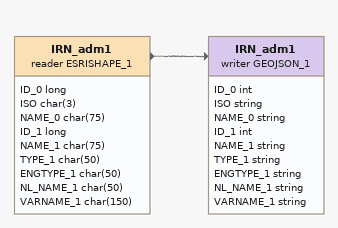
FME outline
IRN_adm1 (reader ESRISHAPE_1)
    attributes: ID_0 long, ISO char(3), NAME_0 char(75), ID_1 long, NAME_1 char(75), TYPE_1 char(50), ENGTYPE_1 char(50), NL_NAME_1 char(50), VARNAME_1 char(150)
    -> IRN_adm1 (writer GEOJSON_1)
IRN_adm1 (writer GEOJSON_1)
    attributes: ID_0 int, ISO string, NAME_0 string, ID_1 int, NAME_1 string, TYPE_1 string, ENGTYPE_1 string, NL_NAME_1 string, VARNAME_1 string
